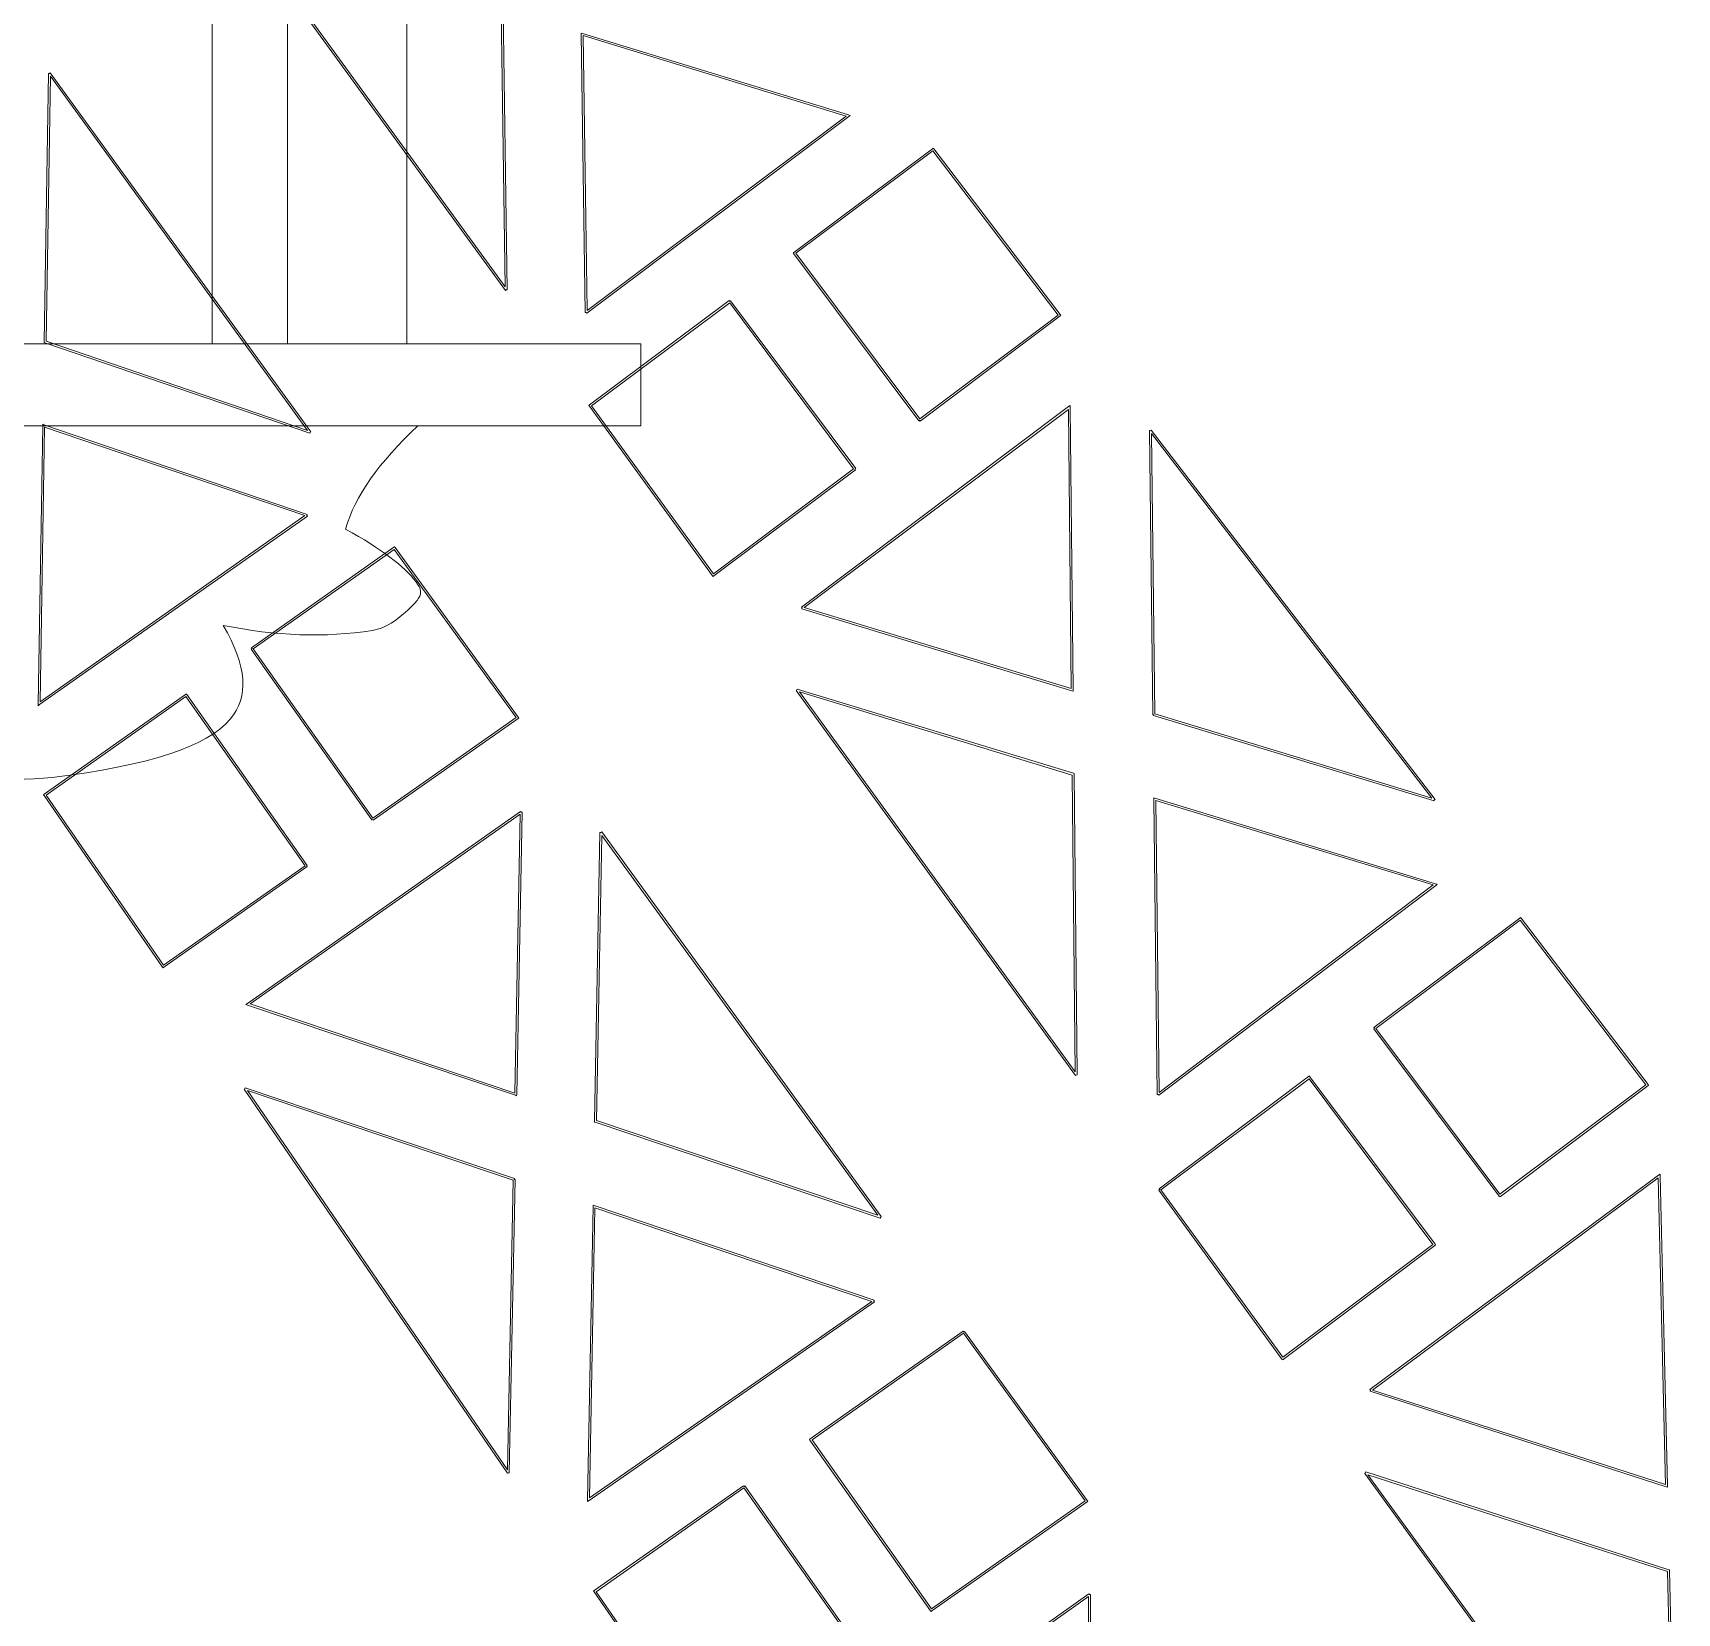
# Model space of a CAD drawing. Header units: inches. Extents: x -28.6 to 20.8, y -14.2 to 28.3.
# Drawn here: x -6.521 to -3.972, y 13.036 to 15.485 of the extents above; entities that cross this region are included whole.
import ezdxf

# ---------------------------------------------------------------- set-up
doc = ezdxf.new("R2010")
doc.units = ezdxf.units.IN
doc.header["$MEASUREMENT"] = 0
doc.layers.add('Layer 1', color=7, linetype='Continuous')

msp = doc.modelspace()

# ---------------------------------------------------------------- linework, layer by layer
at = {"layer": 'Layer 1', "color": 1, "lineweight": 9}
msp.add_lwpolyline([(-12.1404, 14.8758), (-5.5784, 14.8758), (-5.5784, 15.0028), (-12.1404, 15.0028), (-12.1404, 14.8758)], close=True, dxfattribs=at)
for points in [[(-5.9408, 19.8481), (-5.9408, 18.233), (-5.9408, 16.6179), (-5.9408, 15.0028)], [(-6.8042, 15.0028), (-6.6171, 15.0028), (-6.4284, 15.0028), (-6.2412, 15.0028)], [(-6.1272, 15.0028), (-6.0656, 15.0028), (-6.0024, 15.0028), (-5.9408, 15.0028)], [(-5.9239, 14.8758), (-7.3555, 14.8758), (-6.4714, 14.8758), (-7.903, 14.8758)], [(-6.7427, 14.6989), (-8.1743, 14.6989), (-6.0041, 14.6989), (-7.4357, 14.6989)]]:
    msp.add_open_spline(points, degree=3, dxfattribs=at)
for points, knots in [([(-6.2427, 15.0028), (-6.2427, 15.0028), (-6.2427, 17.6708), (-6.2427, 17.6708), (-6.2427, 17.6708), (-6.2427, 17.6708), (-6.1257, 17.6708), (-6.1257, 17.6708), (-6.1257, 17.6708), (-6.1257, 17.6708), (-6.1257, 15.0028), (-6.1257, 15.0028)], [0, 0, 0, 0, 0.333333, 0.333333, 0.333333, 0.333333, 0.666667, 0.666667, 0.666667, 0.666667, 1, 1, 1, 1]), ([(-5.9239, 14.8758), (-5.9842, 14.8192), (-6.0216, 14.7659), (-6.036, 14.7158), (-6.036, 14.7158), (-5.9803, 14.6848), (-5.9441, 14.6576), (-5.9272, 14.6344), (-5.9272, 14.6344), (-5.9181, 14.6239), (-5.9174, 14.6141), (-5.9252, 14.6049), (-5.9252, 14.6049), (-5.9501, 14.5773), (-5.9731, 14.5619), (-5.9942, 14.5586), (-5.9942, 14.5586), (-6.0674, 14.5471), (-6.1445, 14.5498), (-6.2255, 14.5665), (-6.2255, 14.5665), (-6.1889, 14.5038), (-6.1853, 14.4553), (-6.2148, 14.4211), (-6.2148, 14.4211), (-6.2498, 14.3787), (-6.3417, 14.3487), (-6.4907, 14.3309), (-6.4907, 14.3309), (-6.5616, 14.3233), (-6.6597, 14.3291), (-6.7851, 14.3483)], [0, 0, 0, 0, 0.125, 0.125, 0.125, 0.125, 0.25, 0.25, 0.25, 0.25, 0.375, 0.375, 0.375, 0.375, 0.5, 0.5, 0.5, 0.5, 0.625, 0.625, 0.625, 0.625, 0.75, 0.75, 0.75, 0.75, 0.875, 0.875, 0.875, 0.875, 1, 1, 1, 1]), ([(-8.0094, 13.3031), (-8.0094, 13.3031), (-8.0094, 13.1761), (-8.0094, 13.1761), (-8.0094, 13.1761), (-8.0094, 13.1761), (-6.8167, 13.1761), (-6.8167, 13.1761), (-6.8167, 13.1761), (-6.8155, 13.1255), (-6.8143, 13.0741), (-6.8131, 13.0235), (-6.8131, 13.0235), (-6.8594, 13.019), (-6.8805, 12.9961), (-6.8763, 12.955), (-6.8763, 12.955), (-6.862, 12.864), (-6.8309, 12.7697), (-6.7829, 12.6722), (-6.7829, 12.6722), (-6.5274, 12.0845), (-6.2718, 11.4968), (-6.0162, 10.9091), (-6.0162, 10.9091), (-5.9872, 10.8192), (-5.9287, 10.774), (-5.8407, 10.7735), (-5.8407, 10.7735), (-5.8407, 10.7504), (-5.8407, 10.7272), (-5.8407, 10.704), (-5.8407, 10.704), (-5.7351, 10.6691), (-5.6825, 10.5944), (-5.6829, 10.4799)], [0, 0, 0, 0, 0.111111, 0.111111, 0.111111, 0.111111, 0.222222, 0.222222, 0.222222, 0.222222, 0.333333, 0.333333, 0.333333, 0.333333, 0.444444, 0.444444, 0.444444, 0.444444, 0.555556, 0.555556, 0.555556, 0.555556, 0.666667, 0.666667, 0.666667, 0.666667, 0.777778, 0.777778, 0.777778, 0.777778, 0.888889, 0.888889, 0.888889, 0.888889, 1, 1, 1, 1])]:
    msp.add_open_spline(points, degree=3, knots=knots, dxfattribs=at)
at = {"layer": 'Layer 1', "lineweight": 9}
for points, knots in [([(-5.787, 15.0863), (-5.787, 15.0863), (-5.7882, 15.0854), (-5.7882, 15.0854), (-5.7882, 15.0854), (-5.7882, 15.0854), (-6.1923, 15.6416), (-6.1923, 15.6416), (-6.1923, 15.6416), (-6.1923, 15.6416), (-6.1911, 15.6425), (-6.1911, 15.6425), (-6.1911, 15.6425), (-6.1911, 15.6425), (-6.1907, 15.6439), (-6.1907, 15.6439), (-6.1907, 15.6439), (-6.1907, 15.6439), (-5.7927, 15.5219), (-5.7927, 15.5219), (-5.7927, 15.5219), (-5.7927, 15.5219), (-5.7916, 15.5215), (-5.7916, 15.5215), (-5.7916, 15.5215), (-5.7916, 15.5215), (-5.7916, 15.5205), (-5.7916, 15.5205), (-5.7916, 15.5205), (-5.7916, 15.5205), (-5.7855, 15.0863), (-5.7855, 15.0863), (-5.7855, 15.0863), (-5.7855, 15.0863), (-5.787, 15.0863), (-5.787, 15.0863)], [0, 0, 0, 0, 0.111111, 0.111111, 0.111111, 0.111111, 0.222222, 0.222222, 0.222222, 0.222222, 0.333333, 0.333333, 0.333333, 0.333333, 0.444444, 0.444444, 0.444444, 0.444444, 0.555556, 0.555556, 0.555556, 0.555556, 0.666667, 0.666667, 0.666667, 0.666667, 0.777778, 0.777778, 0.777778, 0.777778, 0.888889, 0.888889, 0.888889, 0.888889, 1, 1, 1, 1]), ([(-6.1873, 15.6398), (-6.1873, 15.6398), (-5.7886, 15.091), (-5.7886, 15.091), (-5.7886, 15.091), (-5.7886, 15.091), (-5.7946, 15.5193), (-5.7946, 15.5193), (-5.7946, 15.5193), (-5.7946, 15.5193), (-6.1873, 15.6398), (-6.1873, 15.6398)], [0, 0, 0, 0, 0.333333, 0.333333, 0.333333, 0.333333, 0.666667, 0.666667, 0.666667, 0.666667, 1, 1, 1, 1]), ([(-5.6645, 15.0513), (-5.6645, 15.0513), (-5.6706, 15.4824), (-5.6706, 15.4824), (-5.6706, 15.4824), (-5.6706, 15.4824), (-5.6706, 15.4844), (-5.6706, 15.4844), (-5.6706, 15.4844), (-5.6706, 15.4844), (-5.6686, 15.4838), (-5.6686, 15.4838), (-5.6686, 15.4838), (-5.6686, 15.4838), (-5.2565, 15.3574), (-5.2565, 15.3574), (-5.2565, 15.3574), (-5.2565, 15.3574), (-5.2537, 15.3566), (-5.2537, 15.3566), (-5.2537, 15.3566), (-5.2537, 15.3566), (-5.2561, 15.3548), (-5.2561, 15.3548), (-5.2561, 15.3548), (-5.2561, 15.3548), (-5.6621, 15.0501), (-5.6621, 15.0501), (-5.6621, 15.0501), (-5.6621, 15.0501), (-5.663, 15.0513), (-5.663, 15.0513), (-5.663, 15.0513), (-5.663, 15.0513), (-5.6645, 15.0513), (-5.6645, 15.0513)], [0, 0, 0, 0, 0.111111, 0.111111, 0.111111, 0.111111, 0.222222, 0.222222, 0.222222, 0.222222, 0.333333, 0.333333, 0.333333, 0.333333, 0.444444, 0.444444, 0.444444, 0.444444, 0.555556, 0.555556, 0.555556, 0.555556, 0.666667, 0.666667, 0.666667, 0.666667, 0.777778, 0.777778, 0.777778, 0.777778, 0.888889, 0.888889, 0.888889, 0.888889, 1, 1, 1, 1]), ([(-5.6676, 15.4804), (-5.6676, 15.4804), (-5.6616, 15.0543), (-5.6616, 15.0543), (-5.6616, 15.0543), (-5.6616, 15.0543), (-5.2602, 15.3554), (-5.2602, 15.3554), (-5.2602, 15.3554), (-5.2602, 15.3554), (-5.6676, 15.4804), (-5.6676, 15.4804)], [0, 0, 0, 0, 0.333333, 0.333333, 0.333333, 0.333333, 0.666667, 0.666667, 0.666667, 0.666667, 1, 1, 1, 1]), ([(-6.4936, 15.4227), (-6.4936, 15.4227), (-6.0895, 14.8665), (-6.0895, 14.8665), (-6.0895, 14.8665), (-6.0895, 14.8665), (-6.0907, 14.8657), (-6.0907, 14.8657), (-6.0907, 14.8657), (-6.0907, 14.8657), (-6.0912, 14.8642), (-6.0912, 14.8642), (-6.0912, 14.8642), (-6.0912, 14.8642), (-6.5022, 15.0042), (-6.5022, 15.0042), (-6.5022, 15.0042), (-6.5022, 15.0042), (-6.5032, 15.0046), (-6.5032, 15.0046), (-6.5032, 15.0046), (-6.5032, 15.0046), (-6.5032, 15.0057), (-6.5032, 15.0057), (-6.5032, 15.0057), (-6.5032, 15.0057), (-6.4963, 15.4219), (-6.4963, 15.4219), (-6.4963, 15.4219), (-6.4963, 15.4219), (-6.4948, 15.4219), (-6.4948, 15.4219), (-6.4948, 15.4219), (-6.4948, 15.4219), (-6.4936, 15.4227), (-6.4936, 15.4227)], [0, 0, 0, 0, 0.111111, 0.111111, 0.111111, 0.111111, 0.222222, 0.222222, 0.222222, 0.222222, 0.333333, 0.333333, 0.333333, 0.333333, 0.444444, 0.444444, 0.444444, 0.444444, 0.555556, 0.555556, 0.555556, 0.555556, 0.666667, 0.666667, 0.666667, 0.666667, 0.777778, 0.777778, 0.777778, 0.777778, 0.888889, 0.888889, 0.888889, 0.888889, 1, 1, 1, 1]), ([(-6.0947, 14.8686), (-6.0947, 14.8686), (-6.4934, 15.4174), (-6.4934, 15.4174), (-6.4934, 15.4174), (-6.4934, 15.4174), (-6.5002, 15.0067), (-6.5002, 15.0067), (-6.5002, 15.0067), (-6.5002, 15.0067), (-6.0947, 14.8686), (-6.0947, 14.8686)], [0, 0, 0, 0, 0.333333, 0.333333, 0.333333, 0.333333, 0.666667, 0.666667, 0.666667, 0.666667, 1, 1, 1, 1]), ([(-4.9284, 15.0459), (-4.9284, 15.0459), (-5.1453, 14.883), (-5.1453, 14.883), (-5.1453, 14.883), (-5.1453, 14.883), (-5.1462, 14.8842), (-5.1462, 14.8842), (-5.1462, 14.8842), (-5.1462, 14.8842), (-5.1474, 14.8833), (-5.1474, 14.8833), (-5.1474, 14.8833), (-5.1474, 14.8833), (-5.3414, 15.1424), (-5.3414, 15.1424), (-5.3414, 15.1424), (-5.3414, 15.1424), (-5.3423, 15.1436), (-5.3423, 15.1436), (-5.3423, 15.1436), (-5.3423, 15.1436), (-5.3411, 15.1445), (-5.3411, 15.1445), (-5.3411, 15.1445), (-5.3411, 15.1445), (-5.1263, 15.305), (-5.1263, 15.305), (-5.1263, 15.305), (-5.1263, 15.305), (-5.1251, 15.3059), (-5.1251, 15.3059), (-5.1251, 15.3059), (-5.1251, 15.3059), (-5.1242, 15.3047), (-5.1242, 15.3047), (-5.1242, 15.3047), (-5.1242, 15.3047), (-4.9282, 15.048), (-4.9282, 15.048), (-4.9282, 15.048), (-4.9282, 15.048), (-4.9272, 15.0468), (-4.9272, 15.0468), (-4.9272, 15.0468), (-4.9272, 15.0468), (-4.9284, 15.0459), (-4.9284, 15.0459)], [0, 0, 0, 0, 0.083333, 0.083333, 0.083333, 0.083333, 0.166667, 0.166667, 0.166667, 0.166667, 0.25, 0.25, 0.25, 0.25, 0.333333, 0.333333, 0.333333, 0.333333, 0.416667, 0.416667, 0.416667, 0.416667, 0.5, 0.5, 0.5, 0.5, 0.583333, 0.583333, 0.583333, 0.583333, 0.666667, 0.666667, 0.666667, 0.666667, 0.75, 0.75, 0.75, 0.75, 0.833333, 0.833333, 0.833333, 0.833333, 0.916667, 0.916667, 0.916667, 0.916667, 1, 1, 1, 1]), ([(-5.1459, 14.8863), (-5.1459, 14.8863), (-4.9314, 15.0474), (-4.9314, 15.0474), (-4.9314, 15.0474), (-4.9314, 15.0474), (-5.1257, 15.3017), (-5.1257, 15.3017), (-5.1257, 15.3017), (-5.1257, 15.3017), (-5.3381, 15.143), (-5.3381, 15.143), (-5.3381, 15.143), (-5.3381, 15.143), (-5.1459, 14.8863), (-5.1459, 14.8863)], [0, 0, 0, 0, 0.25, 0.25, 0.25, 0.25, 0.5, 0.5, 0.5, 0.5, 0.75, 0.75, 0.75, 0.75, 1, 1, 1, 1]), ([(-5.4391, 15.0695), (-5.4391, 15.0695), (-5.2452, 14.8098), (-5.2452, 14.8098), (-5.2452, 14.8098), (-5.2452, 14.8098), (-5.2464, 14.8089), (-5.2464, 14.8089), (-5.2464, 14.8089), (-5.2464, 14.8089), (-5.2455, 14.8077), (-5.2455, 14.8077), (-5.2455, 14.8077), (-5.2455, 14.8077), (-5.4649, 14.643), (-5.4649, 14.643), (-5.4649, 14.643), (-5.4649, 14.643), (-5.4661, 14.642), (-5.4661, 14.642), (-5.4661, 14.642), (-5.4661, 14.642), (-5.467, 14.6433), (-5.467, 14.6433), (-5.467, 14.6433), (-5.467, 14.6433), (-5.6579, 14.906), (-5.6579, 14.906), (-5.6579, 14.906), (-5.6579, 14.906), (-5.6588, 14.9072), (-5.6588, 14.9072), (-5.6588, 14.9072), (-5.6588, 14.9072), (-5.6576, 14.9081), (-5.6576, 14.9081), (-5.6576, 14.9081), (-5.6576, 14.9081), (-5.4412, 15.0698), (-5.4412, 15.0698), (-5.4412, 15.0698), (-5.4412, 15.0698), (-5.4403, 15.0686), (-5.4403, 15.0686), (-5.4403, 15.0686), (-5.4403, 15.0686), (-5.4391, 15.0695), (-5.4391, 15.0695)], [0, 0, 0, 0, 0.083333, 0.083333, 0.083333, 0.083333, 0.166667, 0.166667, 0.166667, 0.166667, 0.25, 0.25, 0.25, 0.25, 0.333333, 0.333333, 0.333333, 0.333333, 0.416667, 0.416667, 0.416667, 0.416667, 0.5, 0.5, 0.5, 0.5, 0.583333, 0.583333, 0.583333, 0.583333, 0.666667, 0.666667, 0.666667, 0.666667, 0.75, 0.75, 0.75, 0.75, 0.833333, 0.833333, 0.833333, 0.833333, 0.916667, 0.916667, 0.916667, 0.916667, 1, 1, 1, 1]), ([(-5.2485, 14.8092), (-5.2485, 14.8092), (-5.4406, 15.0665), (-5.4406, 15.0665), (-5.4406, 15.0665), (-5.4406, 15.0665), (-5.6546, 14.9066), (-5.6546, 14.9066), (-5.6546, 14.9066), (-5.6546, 14.9066), (-5.4655, 14.6463), (-5.4655, 14.6463), (-5.4655, 14.6463), (-5.4655, 14.6463), (-5.2485, 14.8092), (-5.2485, 14.8092)], [0, 0, 0, 0, 0.25, 0.25, 0.25, 0.25, 0.5, 0.5, 0.5, 0.5, 0.75, 0.75, 0.75, 0.75, 1, 1, 1, 1]), ([(-5.3291, 14.5947), (-5.3291, 14.5947), (-4.9152, 14.9054), (-4.9152, 14.9054), (-4.9152, 14.9054), (-4.9152, 14.9054), (-4.9128, 14.9072), (-4.9128, 14.9072), (-4.9128, 14.9072), (-4.9128, 14.9072), (-4.9128, 14.9042), (-4.9128, 14.9042), (-4.9128, 14.9042), (-4.9128, 14.9042), (-4.9081, 14.4664), (-4.9081, 14.4664), (-4.9081, 14.4664), (-4.9081, 14.4664), (-4.9081, 14.4644), (-4.9081, 14.4644), (-4.9081, 14.4644), (-4.9081, 14.4644), (-4.9101, 14.465), (-4.9101, 14.465), (-4.9101, 14.465), (-4.9101, 14.465), (-5.3287, 14.5921), (-5.3287, 14.5921), (-5.3287, 14.5921), (-5.3287, 14.5921), (-5.3282, 14.5935), (-5.3282, 14.5935), (-5.3282, 14.5935), (-5.3282, 14.5935), (-5.3291, 14.5947), (-5.3291, 14.5947)], [0, 0, 0, 0, 0.111111, 0.111111, 0.111111, 0.111111, 0.222222, 0.222222, 0.222222, 0.222222, 0.333333, 0.333333, 0.333333, 0.333333, 0.444444, 0.444444, 0.444444, 0.444444, 0.555556, 0.555556, 0.555556, 0.555556, 0.666667, 0.666667, 0.666667, 0.666667, 0.777778, 0.777778, 0.777778, 0.777778, 0.888889, 0.888889, 0.888889, 0.888889, 1, 1, 1, 1]), ([(-4.9157, 14.9012), (-4.9157, 14.9012), (-5.325, 14.5941), (-5.325, 14.5941), (-5.325, 14.5941), (-5.325, 14.5941), (-4.9112, 14.4684), (-4.9112, 14.4684), (-4.9112, 14.4684), (-4.9112, 14.4684), (-4.9157, 14.9012), (-4.9157, 14.9012)], [0, 0, 0, 0, 0.333333, 0.333333, 0.333333, 0.333333, 0.666667, 0.666667, 0.666667, 0.666667, 1, 1, 1, 1]), ([(-6.5034, 14.8773), (-6.5034, 14.8773), (-6.0953, 14.7384), (-6.0953, 14.7384), (-6.0953, 14.7384), (-6.0953, 14.7384), (-6.0957, 14.737), (-6.0957, 14.737), (-6.0957, 14.737), (-6.0957, 14.737), (-6.0949, 14.7357), (-6.0949, 14.7357), (-6.0949, 14.7357), (-6.0949, 14.7357), (-6.5101, 14.4437), (-6.5101, 14.4437), (-6.5101, 14.4437), (-6.5101, 14.4437), (-6.5125, 14.442), (-6.5125, 14.442), (-6.5125, 14.442), (-6.5125, 14.442), (-6.5125, 14.4449), (-6.5125, 14.4449), (-6.5125, 14.4449), (-6.5125, 14.4449), (-6.5053, 14.8759), (-6.5053, 14.8759), (-6.5053, 14.8759), (-6.5053, 14.8759), (-6.5053, 14.878), (-6.5053, 14.878), (-6.5053, 14.878), (-6.5053, 14.878), (-6.5034, 14.8773), (-6.5034, 14.8773)], [0, 0, 0, 0, 0.111111, 0.111111, 0.111111, 0.111111, 0.222222, 0.222222, 0.222222, 0.222222, 0.333333, 0.333333, 0.333333, 0.333333, 0.444444, 0.444444, 0.444444, 0.444444, 0.555556, 0.555556, 0.555556, 0.555556, 0.666667, 0.666667, 0.666667, 0.666667, 0.777778, 0.777778, 0.777778, 0.777778, 0.888889, 0.888889, 0.888889, 0.888889, 1, 1, 1, 1]), ([(-6.099, 14.7365), (-6.099, 14.7365), (-6.5024, 14.8738), (-6.5024, 14.8738), (-6.5024, 14.8738), (-6.5024, 14.8738), (-6.5094, 14.4478), (-6.5094, 14.4478), (-6.5094, 14.4478), (-6.5094, 14.4478), (-6.099, 14.7365), (-6.099, 14.7365)], [0, 0, 0, 0, 0.333333, 0.333333, 0.333333, 0.333333, 0.666667, 0.666667, 0.666667, 0.666667, 1, 1, 1, 1]), ([(-4.7872, 14.8692), (-4.7872, 14.8692), (-4.3473, 14.2969), (-4.3473, 14.2969), (-4.3473, 14.2969), (-4.3473, 14.2969), (-4.3485, 14.296), (-4.3485, 14.296), (-4.3485, 14.296), (-4.3485, 14.296), (-4.3489, 14.2946), (-4.3489, 14.2946), (-4.3489, 14.2946), (-4.3489, 14.2946), (-4.7838, 14.4266), (-4.7838, 14.4266), (-4.7838, 14.4266), (-4.7838, 14.4266), (-4.7833, 14.428), (-4.7833, 14.428), (-4.7833, 14.428), (-4.7833, 14.428), (-4.7848, 14.428), (-4.7848, 14.428), (-4.7848, 14.428), (-4.7848, 14.428), (-4.7899, 14.8682), (-4.7899, 14.8682), (-4.7899, 14.8682), (-4.7899, 14.8682), (-4.7884, 14.8683), (-4.7884, 14.8683), (-4.7884, 14.8683), (-4.7884, 14.8683), (-4.7872, 14.8692), (-4.7872, 14.8692)], [0, 0, 0, 0, 0.111111, 0.111111, 0.111111, 0.111111, 0.222222, 0.222222, 0.222222, 0.222222, 0.333333, 0.333333, 0.333333, 0.333333, 0.444444, 0.444444, 0.444444, 0.444444, 0.555556, 0.555556, 0.555556, 0.555556, 0.666667, 0.666667, 0.666667, 0.666667, 0.777778, 0.777778, 0.777778, 0.777778, 0.888889, 0.888889, 0.888889, 0.888889, 1, 1, 1, 1]), ([(-4.3525, 14.2988), (-4.3525, 14.2988), (-4.7868, 14.8638), (-4.7868, 14.8638), (-4.7868, 14.8638), (-4.7868, 14.8638), (-4.7819, 14.4292), (-4.7819, 14.4292), (-4.7819, 14.4292), (-4.7819, 14.4292), (-4.3525, 14.2988), (-4.3525, 14.2988)], [0, 0, 0, 0, 0.333333, 0.333333, 0.333333, 0.333333, 0.666667, 0.666667, 0.666667, 0.666667, 1, 1, 1, 1]), ([(-5.9939, 14.2658), (-5.9939, 14.2658), (-5.9952, 14.2649), (-5.9952, 14.2649), (-5.9952, 14.2649), (-5.9952, 14.2649), (-6.1822, 14.5296), (-6.1822, 14.5296), (-6.1822, 14.5296), (-6.1822, 14.5296), (-6.1809, 14.5304), (-6.1809, 14.5304), (-6.1809, 14.5304), (-6.1809, 14.5304), (-6.1818, 14.5317), (-6.1818, 14.5317), (-6.1818, 14.5317), (-6.1818, 14.5317), (-5.9612, 14.6875), (-5.9612, 14.6875), (-5.9612, 14.6875), (-5.9612, 14.6875), (-5.96, 14.6884), (-5.96, 14.6884), (-5.96, 14.6884), (-5.96, 14.6884), (-5.9591, 14.6872), (-5.9591, 14.6872), (-5.9591, 14.6872), (-5.9591, 14.6872), (-5.7682, 14.4244), (-5.7682, 14.4244), (-5.7682, 14.4244), (-5.7682, 14.4244), (-5.7673, 14.4232), (-5.7673, 14.4232), (-5.7673, 14.4232), (-5.7673, 14.4232), (-5.7686, 14.4223), (-5.7686, 14.4223), (-5.7686, 14.4223), (-5.7686, 14.4223), (-5.9931, 14.2646), (-5.9931, 14.2646), (-5.9931, 14.2646), (-5.9931, 14.2646), (-5.9939, 14.2658), (-5.9939, 14.2658)], [0, 0, 0, 0, 0.083333, 0.083333, 0.083333, 0.083333, 0.166667, 0.166667, 0.166667, 0.166667, 0.25, 0.25, 0.25, 0.25, 0.333333, 0.333333, 0.333333, 0.333333, 0.416667, 0.416667, 0.416667, 0.416667, 0.5, 0.5, 0.5, 0.5, 0.583333, 0.583333, 0.583333, 0.583333, 0.666667, 0.666667, 0.666667, 0.666667, 0.75, 0.75, 0.75, 0.75, 0.833333, 0.833333, 0.833333, 0.833333, 0.916667, 0.916667, 0.916667, 0.916667, 1, 1, 1, 1]), ([(-6.1789, 14.5301), (-6.1789, 14.5301), (-5.9936, 14.2679), (-5.9936, 14.2679), (-5.9936, 14.2679), (-5.9936, 14.2679), (-5.7716, 14.4239), (-5.7716, 14.4239), (-5.7716, 14.4239), (-5.7716, 14.4239), (-5.9607, 14.6842), (-5.9607, 14.6842), (-5.9607, 14.6842), (-5.9607, 14.6842), (-6.1789, 14.5301), (-6.1789, 14.5301)], [0, 0, 0, 0, 0.25, 0.25, 0.25, 0.25, 0.5, 0.5, 0.5, 0.5, 0.75, 0.75, 0.75, 0.75, 1, 1, 1, 1]), ([(-6.0956, 14.1926), (-6.0956, 14.1926), (-6.3176, 14.0366), (-6.3176, 14.0366), (-6.3176, 14.0366), (-6.3176, 14.0366), (-6.3188, 14.0358), (-6.3188, 14.0358), (-6.3188, 14.0358), (-6.3188, 14.0358), (-6.3196, 14.037), (-6.3196, 14.037), (-6.3196, 14.037), (-6.3196, 14.037), (-6.5032, 14.3028), (-6.5032, 14.3028), (-6.5032, 14.3028), (-6.5032, 14.3028), (-6.5041, 14.304), (-6.5041, 14.304), (-6.5041, 14.304), (-6.5041, 14.304), (-6.5029, 14.3048), (-6.5029, 14.3048), (-6.5029, 14.3048), (-6.5029, 14.3048), (-6.2839, 14.4596), (-6.2839, 14.4596), (-6.2839, 14.4596), (-6.2839, 14.4596), (-6.2826, 14.4604), (-6.2826, 14.4604), (-6.2826, 14.4604), (-6.2826, 14.4604), (-6.2818, 14.4592), (-6.2818, 14.4592), (-6.2818, 14.4592), (-6.2818, 14.4592), (-6.0952, 14.1946), (-6.0952, 14.1946), (-6.0952, 14.1946), (-6.0952, 14.1946), (-6.0965, 14.1938), (-6.0965, 14.1938), (-6.0965, 14.1938), (-6.0965, 14.1938), (-6.0956, 14.1926), (-6.0956, 14.1926)], [0, 0, 0, 0, 0.083333, 0.083333, 0.083333, 0.083333, 0.166667, 0.166667, 0.166667, 0.166667, 0.25, 0.25, 0.25, 0.25, 0.333333, 0.333333, 0.333333, 0.333333, 0.416667, 0.416667, 0.416667, 0.416667, 0.5, 0.5, 0.5, 0.5, 0.583333, 0.583333, 0.583333, 0.583333, 0.666667, 0.666667, 0.666667, 0.666667, 0.75, 0.75, 0.75, 0.75, 0.833333, 0.833333, 0.833333, 0.833333, 0.916667, 0.916667, 0.916667, 0.916667, 1, 1, 1, 1]), ([(-6.318, 14.0399), (-6.318, 14.0399), (-6.0985, 14.1941), (-6.0985, 14.1941), (-6.0985, 14.1941), (-6.0985, 14.1941), (-6.2833, 14.4563), (-6.2833, 14.4563), (-6.2833, 14.4563), (-6.2833, 14.4563), (-6.4999, 14.3033), (-6.4999, 14.3033), (-6.4999, 14.3033), (-6.4999, 14.3033), (-6.318, 14.0399), (-6.318, 14.0399)], [0, 0, 0, 0, 0.25, 0.25, 0.25, 0.25, 0.5, 0.5, 0.5, 0.5, 0.75, 0.75, 0.75, 0.75, 1, 1, 1, 1]), ([(-4.9045, 13.8691), (-4.9045, 13.8691), (-5.3377, 14.4653), (-5.3377, 14.4653), (-5.3377, 14.4653), (-5.3377, 14.4653), (-5.3365, 14.4662), (-5.3365, 14.4662), (-5.3365, 14.4662), (-5.3365, 14.4662), (-5.3361, 14.4676), (-5.3361, 14.4676), (-5.3361, 14.4676), (-5.3361, 14.4676), (-4.9078, 14.3372), (-4.9078, 14.3372), (-4.9078, 14.3372), (-4.9078, 14.3372), (-4.9068, 14.3368), (-4.9068, 14.3368), (-4.9068, 14.3368), (-4.9068, 14.3368), (-4.9068, 14.3357), (-4.9068, 14.3357), (-4.9068, 14.3357), (-4.9068, 14.3357), (-4.9018, 13.87), (-4.9018, 13.87), (-4.9018, 13.87), (-4.9018, 13.87), (-4.9045, 13.8691), (-4.9045, 13.8691)], [0, 0, 0, 0, 0.125, 0.125, 0.125, 0.125, 0.25, 0.25, 0.25, 0.25, 0.375, 0.375, 0.375, 0.375, 0.5, 0.5, 0.5, 0.5, 0.625, 0.625, 0.625, 0.625, 0.75, 0.75, 0.75, 0.75, 0.875, 0.875, 0.875, 0.875, 1, 1, 1, 1]), ([(-5.3326, 14.4635), (-5.3326, 14.4635), (-4.9049, 13.8747), (-4.9049, 13.8747), (-4.9049, 13.8747), (-4.9049, 13.8747), (-4.9097, 14.3346), (-4.9097, 14.3346), (-4.9097, 14.3346), (-4.9097, 14.3346), (-5.3326, 14.4635), (-5.3326, 14.4635)], [0, 0, 0, 0, 0.333333, 0.333333, 0.333333, 0.333333, 0.666667, 0.666667, 0.666667, 0.666667, 1, 1, 1, 1]), ([(-4.3462, 14.1636), (-4.3462, 14.1636), (-4.7757, 13.8383), (-4.7757, 13.8383), (-4.7757, 13.8383), (-4.7757, 13.8383), (-4.7766, 13.8395), (-4.7766, 13.8395), (-4.7766, 13.8395), (-4.7766, 13.8395), (-4.7781, 13.8395), (-4.7781, 13.8395), (-4.7781, 13.8395), (-4.7781, 13.8395), (-4.7833, 14.2972), (-4.7833, 14.2972), (-4.7833, 14.2972), (-4.7833, 14.2972), (-4.7834, 14.2992), (-4.7834, 14.2992), (-4.7834, 14.2992), (-4.7834, 14.2992), (-4.7814, 14.2986), (-4.7814, 14.2986), (-4.7814, 14.2986), (-4.7814, 14.2986), (-4.3467, 14.1662), (-4.3467, 14.1662), (-4.3467, 14.1662), (-4.3467, 14.1662), (-4.3439, 14.1654), (-4.3439, 14.1654), (-4.3439, 14.1654), (-4.3439, 14.1654), (-4.3462, 14.1636), (-4.3462, 14.1636)], [0, 0, 0, 0, 0.111111, 0.111111, 0.111111, 0.111111, 0.222222, 0.222222, 0.222222, 0.222222, 0.333333, 0.333333, 0.333333, 0.333333, 0.444444, 0.444444, 0.444444, 0.444444, 0.555556, 0.555556, 0.555556, 0.555556, 0.666667, 0.666667, 0.666667, 0.666667, 0.777778, 0.777778, 0.777778, 0.777778, 0.888889, 0.888889, 0.888889, 0.888889, 1, 1, 1, 1]), ([(-6.1881, 13.9806), (-6.1881, 13.9806), (-5.7646, 14.2783), (-5.7646, 14.2783), (-5.7646, 14.2783), (-5.7646, 14.2783), (-5.7638, 14.2771), (-5.7638, 14.2771), (-5.7638, 14.2771), (-5.7638, 14.2771), (-5.7623, 14.277), (-5.7623, 14.277), (-5.7623, 14.277), (-5.7623, 14.277), (-5.7707, 13.8397), (-5.7707, 13.8397), (-5.7707, 13.8397), (-5.7707, 13.8397), (-5.7708, 13.8376), (-5.7708, 13.8376), (-5.7708, 13.8376), (-5.7708, 13.8376), (-5.7727, 13.8383), (-5.7727, 13.8383), (-5.7727, 13.8383), (-5.7727, 13.8383), (-6.1877, 13.978), (-6.1877, 13.978), (-6.1877, 13.978), (-6.1877, 13.978), (-6.1905, 13.9789), (-6.1905, 13.9789), (-6.1905, 13.9789), (-6.1905, 13.9789), (-6.1881, 13.9806), (-6.1881, 13.9806)], [0, 0, 0, 0, 0.111111, 0.111111, 0.111111, 0.111111, 0.222222, 0.222222, 0.222222, 0.222222, 0.333333, 0.333333, 0.333333, 0.333333, 0.444444, 0.444444, 0.444444, 0.444444, 0.555556, 0.555556, 0.555556, 0.555556, 0.666667, 0.666667, 0.666667, 0.666667, 0.777778, 0.777778, 0.777778, 0.777778, 0.888889, 0.888889, 0.888889, 0.888889, 1, 1, 1, 1]), ([(-5.7653, 14.2741), (-5.7653, 14.2741), (-6.1839, 13.9798), (-6.1839, 13.9798), (-6.1839, 13.9798), (-6.1839, 13.9798), (-5.7737, 13.8418), (-5.7737, 13.8418), (-5.7737, 13.8418), (-5.7737, 13.8418), (-5.7653, 14.2741), (-5.7653, 14.2741)], [0, 0, 0, 0, 0.333333, 0.333333, 0.333333, 0.333333, 0.666667, 0.666667, 0.666667, 0.666667, 1, 1, 1, 1]), ([(-4.7751, 13.8425), (-4.7751, 13.8425), (-4.3504, 14.1642), (-4.3504, 14.1642), (-4.3504, 14.1642), (-4.3504, 14.1642), (-4.7803, 14.2952), (-4.7803, 14.2952), (-4.7803, 14.2952), (-4.7803, 14.2952), (-4.7751, 13.8425), (-4.7751, 13.8425)], [0, 0, 0, 0, 0.333333, 0.333333, 0.333333, 0.333333, 0.666667, 0.666667, 0.666667, 0.666667, 1, 1, 1, 1]), ([(-5.6389, 14.2464), (-5.6389, 14.2464), (-5.2058, 13.6503), (-5.2058, 13.6503), (-5.2058, 13.6503), (-5.2058, 13.6503), (-5.2075, 13.648), (-5.2075, 13.648), (-5.2075, 13.648), (-5.2075, 13.648), (-5.6489, 13.7966), (-5.6489, 13.7966), (-5.6489, 13.7966), (-5.6489, 13.7966), (-5.6499, 13.7969), (-5.6499, 13.7969), (-5.6499, 13.7969), (-5.6499, 13.7969), (-5.6499, 13.798), (-5.6499, 13.798), (-5.6499, 13.798), (-5.6499, 13.798), (-5.6417, 14.2456), (-5.6417, 14.2456), (-5.6417, 14.2456), (-5.6417, 14.2456), (-5.6402, 14.2456), (-5.6402, 14.2456), (-5.6402, 14.2456), (-5.6402, 14.2456), (-5.6389, 14.2464), (-5.6389, 14.2464)], [0, 0, 0, 0, 0.125, 0.125, 0.125, 0.125, 0.25, 0.25, 0.25, 0.25, 0.375, 0.375, 0.375, 0.375, 0.5, 0.5, 0.5, 0.5, 0.625, 0.625, 0.625, 0.625, 0.75, 0.75, 0.75, 0.75, 0.875, 0.875, 0.875, 0.875, 1, 1, 1, 1]), ([(-5.211, 13.6523), (-5.211, 13.6523), (-5.6387, 14.2411), (-5.6387, 14.2411), (-5.6387, 14.2411), (-5.6387, 14.2411), (-5.6469, 13.7991), (-5.6469, 13.7991), (-5.6469, 13.7991), (-5.6469, 13.7991), (-5.211, 13.6523), (-5.211, 13.6523)], [0, 0, 0, 0, 0.333333, 0.333333, 0.333333, 0.333333, 0.666667, 0.666667, 0.666667, 0.666667, 1, 1, 1, 1]), ([(-4.442, 13.9433), (-4.442, 13.9433), (-4.216, 14.1128), (-4.216, 14.1128), (-4.216, 14.1128), (-4.216, 14.1128), (-4.2148, 14.1137), (-4.2148, 14.1137), (-4.2148, 14.1137), (-4.2148, 14.1137), (-4.2139, 14.1126), (-4.2139, 14.1126), (-4.2139, 14.1126), (-4.2139, 14.1126), (-4.0172, 13.855), (-4.0172, 13.855), (-4.0172, 13.855), (-4.0172, 13.855), (-4.0163, 13.8538), (-4.0163, 13.8538), (-4.0163, 13.8538), (-4.0163, 13.8538), (-4.0175, 13.8529), (-4.0175, 13.8529), (-4.0175, 13.8529), (-4.0175, 13.8529), (-4.2461, 13.6816), (-4.2461, 13.6816), (-4.2461, 13.6816), (-4.2461, 13.6816), (-4.2473, 13.6807), (-4.2473, 13.6807), (-4.2473, 13.6807), (-4.2473, 13.6807), (-4.2482, 13.6819), (-4.2482, 13.6819), (-4.2482, 13.6819), (-4.2482, 13.6819), (-4.4423, 13.9412), (-4.4423, 13.9412), (-4.4423, 13.9412), (-4.4423, 13.9412), (-4.4411, 13.9421), (-4.4411, 13.9421), (-4.4411, 13.9421), (-4.4411, 13.9421), (-4.442, 13.9433), (-4.442, 13.9433)], [0, 0, 0, 0, 0.083333, 0.083333, 0.083333, 0.083333, 0.166667, 0.166667, 0.166667, 0.166667, 0.25, 0.25, 0.25, 0.25, 0.333333, 0.333333, 0.333333, 0.333333, 0.416667, 0.416667, 0.416667, 0.416667, 0.5, 0.5, 0.5, 0.5, 0.583333, 0.583333, 0.583333, 0.583333, 0.666667, 0.666667, 0.666667, 0.666667, 0.75, 0.75, 0.75, 0.75, 0.833333, 0.833333, 0.833333, 0.833333, 0.916667, 0.916667, 0.916667, 0.916667, 1, 1, 1, 1]), ([(-4.2154, 14.1096), (-4.2154, 14.1096), (-4.439, 13.9418), (-4.439, 13.9418), (-4.439, 13.9418), (-4.439, 13.9418), (-4.2467, 13.6849), (-4.2467, 13.6849), (-4.2467, 13.6849), (-4.2467, 13.6849), (-4.0205, 13.8544), (-4.0205, 13.8544), (-4.0205, 13.8544), (-4.0205, 13.8544), (-4.2154, 14.1096), (-4.2154, 14.1096)], [0, 0, 0, 0, 0.25, 0.25, 0.25, 0.25, 0.5, 0.5, 0.5, 0.5, 0.75, 0.75, 0.75, 0.75, 1, 1, 1, 1]), ([(-4.775, 13.6934), (-4.775, 13.6934), (-4.5433, 13.8673), (-4.5433, 13.8673), (-4.5433, 13.8673), (-4.5433, 13.8673), (-4.5421, 13.8682), (-4.5421, 13.8682), (-4.5421, 13.8682), (-4.5421, 13.8682), (-4.5412, 13.867), (-4.5412, 13.867), (-4.5412, 13.867), (-4.5412, 13.867), (-4.3474, 13.6075), (-4.3474, 13.6075), (-4.3474, 13.6075), (-4.3474, 13.6075), (-4.3465, 13.6063), (-4.3465, 13.6063), (-4.3465, 13.6063), (-4.3465, 13.6063), (-4.3477, 13.6054), (-4.3477, 13.6054), (-4.3477, 13.6054), (-4.3477, 13.6054), (-4.5829, 13.429), (-4.5829, 13.429), (-4.5829, 13.429), (-4.5829, 13.429), (-4.5841, 13.4281), (-4.5841, 13.4281), (-4.5841, 13.4281), (-4.5841, 13.4281), (-4.585, 13.4294), (-4.585, 13.4294), (-4.585, 13.4294), (-4.585, 13.4294), (-4.7754, 13.6913), (-4.7754, 13.6913), (-4.7754, 13.6913), (-4.7754, 13.6913), (-4.7741, 13.6922), (-4.7741, 13.6922), (-4.7741, 13.6922), (-4.7741, 13.6922), (-4.775, 13.6934), (-4.775, 13.6934)], [0, 0, 0, 0, 0.083333, 0.083333, 0.083333, 0.083333, 0.166667, 0.166667, 0.166667, 0.166667, 0.25, 0.25, 0.25, 0.25, 0.333333, 0.333333, 0.333333, 0.333333, 0.416667, 0.416667, 0.416667, 0.416667, 0.5, 0.5, 0.5, 0.5, 0.583333, 0.583333, 0.583333, 0.583333, 0.666667, 0.666667, 0.666667, 0.666667, 0.75, 0.75, 0.75, 0.75, 0.833333, 0.833333, 0.833333, 0.833333, 0.916667, 0.916667, 0.916667, 0.916667, 1, 1, 1, 1]), ([(-4.5427, 13.864), (-4.5427, 13.864), (-4.7721, 13.6919), (-4.7721, 13.6919), (-4.7721, 13.6919), (-4.7721, 13.6919), (-4.5835, 13.4324), (-4.5835, 13.4324), (-4.5835, 13.4324), (-4.5835, 13.4324), (-4.3507, 13.6069), (-4.3507, 13.6069), (-4.3507, 13.6069), (-4.3507, 13.6069), (-4.5427, 13.864), (-4.5427, 13.864)], [0, 0, 0, 0, 0.25, 0.25, 0.25, 0.25, 0.5, 0.5, 0.5, 0.5, 0.75, 0.75, 0.75, 0.75, 1, 1, 1, 1]), ([(-5.7836, 13.2533), (-5.7836, 13.2533), (-5.7848, 13.2525), (-5.7848, 13.2525), (-5.7848, 13.2525), (-5.7848, 13.2525), (-6.1931, 13.8477), (-6.1931, 13.8477), (-6.1931, 13.8477), (-6.1931, 13.8477), (-6.1919, 13.8485), (-6.1919, 13.8485), (-6.1919, 13.8485), (-6.1919, 13.8485), (-6.1914, 13.85), (-6.1914, 13.85), (-6.1914, 13.85), (-6.1914, 13.85), (-5.7743, 13.7091), (-5.7743, 13.7091), (-5.7743, 13.7091), (-5.7743, 13.7091), (-5.7748, 13.7077), (-5.7748, 13.7077), (-5.7748, 13.7077), (-5.7748, 13.7077), (-5.7733, 13.7077), (-5.7733, 13.7077), (-5.7733, 13.7077), (-5.7733, 13.7077), (-5.7821, 13.2533), (-5.7821, 13.2533), (-5.7821, 13.2533), (-5.7821, 13.2533), (-5.7836, 13.2533), (-5.7836, 13.2533)], [0, 0, 0, 0, 0.111111, 0.111111, 0.111111, 0.111111, 0.222222, 0.222222, 0.222222, 0.222222, 0.333333, 0.333333, 0.333333, 0.333333, 0.444444, 0.444444, 0.444444, 0.444444, 0.555556, 0.555556, 0.555556, 0.555556, 0.666667, 0.666667, 0.666667, 0.666667, 0.777778, 0.777778, 0.777778, 0.777778, 0.888889, 0.888889, 0.888889, 0.888889, 1, 1, 1, 1]), ([(-6.1881, 13.8457), (-6.1881, 13.8457), (-5.785, 13.258), (-5.785, 13.258), (-5.785, 13.258), (-5.785, 13.258), (-5.7763, 13.7066), (-5.7763, 13.7066), (-5.7763, 13.7066), (-5.7763, 13.7066), (-6.1881, 13.8457), (-6.1881, 13.8457)], [0, 0, 0, 0, 0.333333, 0.333333, 0.333333, 0.333333, 0.666667, 0.666667, 0.666667, 0.666667, 1, 1, 1, 1]), ([(-4.4482, 13.3823), (-4.4482, 13.3823), (-4.0008, 13.7146), (-4.0008, 13.7146), (-4.0008, 13.7146), (-4.0008, 13.7146), (-3.9985, 13.7163), (-3.9985, 13.7163), (-3.9985, 13.7163), (-3.9985, 13.7163), (-3.9984, 13.7134), (-3.9984, 13.7134), (-3.9984, 13.7134), (-3.9984, 13.7134), (-3.9872, 13.2332), (-3.9872, 13.2332), (-3.9872, 13.2332), (-3.9872, 13.2332), (-3.9871, 13.2311), (-3.9871, 13.2311), (-3.9871, 13.2311), (-3.9871, 13.2311), (-3.9891, 13.2317), (-3.9891, 13.2317), (-3.9891, 13.2317), (-3.9891, 13.2317), (-4.4478, 13.3796), (-4.4478, 13.3796), (-4.4478, 13.3796), (-4.4478, 13.3796), (-4.4474, 13.3811), (-4.4474, 13.3811), (-4.4474, 13.3811), (-4.4474, 13.3811), (-4.4482, 13.3823), (-4.4482, 13.3823)], [0, 0, 0, 0, 0.111111, 0.111111, 0.111111, 0.111111, 0.222222, 0.222222, 0.222222, 0.222222, 0.333333, 0.333333, 0.333333, 0.333333, 0.444444, 0.444444, 0.444444, 0.444444, 0.555556, 0.555556, 0.555556, 0.555556, 0.666667, 0.666667, 0.666667, 0.666667, 0.777778, 0.777778, 0.777778, 0.777778, 0.888889, 0.888889, 0.888889, 0.888889, 1, 1, 1, 1]), ([(-4.0013, 13.7105), (-4.0013, 13.7105), (-4.4441, 13.3816), (-4.4441, 13.3816), (-4.4441, 13.3816), (-4.4441, 13.3816), (-3.9902, 13.2352), (-3.9902, 13.2352), (-3.9902, 13.2352), (-3.9902, 13.2352), (-4.0013, 13.7105), (-4.0013, 13.7105)], [0, 0, 0, 0, 0.333333, 0.333333, 0.333333, 0.333333, 0.666667, 0.666667, 0.666667, 0.666667, 1, 1, 1, 1]), ([(-5.2163, 13.5182), (-5.2163, 13.5182), (-5.6584, 13.2103), (-5.6584, 13.2103), (-5.6584, 13.2103), (-5.6584, 13.2103), (-5.6608, 13.2086), (-5.6608, 13.2086), (-5.6608, 13.2086), (-5.6608, 13.2086), (-5.6607, 13.2115), (-5.6607, 13.2115), (-5.6607, 13.2115), (-5.6607, 13.2115), (-5.6523, 13.6659), (-5.6523, 13.6659), (-5.6523, 13.6659), (-5.6523, 13.6659), (-5.6523, 13.6679), (-5.6523, 13.6679), (-5.6523, 13.6679), (-5.6523, 13.6679), (-5.6504, 13.6673), (-5.6504, 13.6673), (-5.6504, 13.6673), (-5.6504, 13.6673), (-5.2167, 13.5208), (-5.2167, 13.5208), (-5.2167, 13.5208), (-5.2167, 13.5208), (-5.2171, 13.5194), (-5.2171, 13.5194), (-5.2171, 13.5194), (-5.2171, 13.5194), (-5.2163, 13.5182), (-5.2163, 13.5182)], [0, 0, 0, 0, 0.111111, 0.111111, 0.111111, 0.111111, 0.222222, 0.222222, 0.222222, 0.222222, 0.333333, 0.333333, 0.333333, 0.333333, 0.444444, 0.444444, 0.444444, 0.444444, 0.555556, 0.555556, 0.555556, 0.555556, 0.666667, 0.666667, 0.666667, 0.666667, 0.777778, 0.777778, 0.777778, 0.777778, 0.888889, 0.888889, 0.888889, 0.888889, 1, 1, 1, 1]), ([(-5.6577, 13.2144), (-5.6577, 13.2144), (-5.2204, 13.5189), (-5.2204, 13.5189), (-5.2204, 13.5189), (-5.2204, 13.5189), (-5.6494, 13.6638), (-5.6494, 13.6638), (-5.6494, 13.6638), (-5.6494, 13.6638), (-5.6577, 13.2144), (-5.6577, 13.2144)], [0, 0, 0, 0, 0.333333, 0.333333, 0.333333, 0.333333, 0.666667, 0.666667, 0.666667, 0.666667, 1, 1, 1, 1]), ([(-5.3157, 13.3061), (-5.3157, 13.3061), (-5.0787, 13.4728), (-5.0787, 13.4728), (-5.0787, 13.4728), (-5.0787, 13.4728), (-5.0778, 13.4716), (-5.0778, 13.4716), (-5.0778, 13.4716), (-5.0778, 13.4716), (-5.0766, 13.4725), (-5.0766, 13.4725), (-5.0766, 13.4725), (-5.0766, 13.4725), (-4.8863, 13.2105), (-4.8863, 13.2105), (-4.8863, 13.2105), (-4.8863, 13.2105), (-4.8854, 13.2093), (-4.8854, 13.2093), (-4.8854, 13.2093), (-4.8854, 13.2093), (-4.8866, 13.2084), (-4.8866, 13.2084), (-4.8866, 13.2084), (-4.8866, 13.2084), (-5.1271, 13.0392), (-5.1271, 13.0392), (-5.1271, 13.0392), (-5.1271, 13.0392), (-5.1283, 13.0383), (-5.1283, 13.0383), (-5.1283, 13.0383), (-5.1283, 13.0383), (-5.1291, 13.0395), (-5.1291, 13.0395), (-5.1291, 13.0395), (-5.1291, 13.0395), (-5.3161, 13.304), (-5.3161, 13.304), (-5.3161, 13.304), (-5.3161, 13.304), (-5.3169, 13.3052), (-5.3169, 13.3052), (-5.3169, 13.3052), (-5.3169, 13.3052), (-5.3157, 13.3061), (-5.3157, 13.3061)], [0, 0, 0, 0, 0.083333, 0.083333, 0.083333, 0.083333, 0.166667, 0.166667, 0.166667, 0.166667, 0.25, 0.25, 0.25, 0.25, 0.333333, 0.333333, 0.333333, 0.333333, 0.416667, 0.416667, 0.416667, 0.416667, 0.5, 0.5, 0.5, 0.5, 0.583333, 0.583333, 0.583333, 0.583333, 0.666667, 0.666667, 0.666667, 0.666667, 0.75, 0.75, 0.75, 0.75, 0.833333, 0.833333, 0.833333, 0.833333, 0.916667, 0.916667, 0.916667, 0.916667, 1, 1, 1, 1]), ([(-5.0782, 13.4695), (-5.0782, 13.4695), (-5.3127, 13.3045), (-5.3127, 13.3045), (-5.3127, 13.3045), (-5.3127, 13.3045), (-5.1276, 13.0425), (-5.1276, 13.0425), (-5.1276, 13.0425), (-5.1276, 13.0425), (-4.8896, 13.21), (-4.8896, 13.21), (-4.8896, 13.21), (-4.8896, 13.21), (-5.0782, 13.4695), (-5.0782, 13.4695)], [0, 0, 0, 0, 0.25, 0.25, 0.25, 0.25, 0.5, 0.5, 0.5, 0.5, 0.75, 0.75, 0.75, 0.75, 1, 1, 1, 1]), ([(-3.9749, 12.5896), (-3.9749, 12.5896), (-4.4564, 13.2524), (-4.4564, 13.2524), (-4.4564, 13.2524), (-4.4564, 13.2524), (-4.4552, 13.2532), (-4.4552, 13.2532), (-4.4552, 13.2532), (-4.4552, 13.2532), (-4.4547, 13.2547), (-4.4547, 13.2547), (-4.4547, 13.2547), (-4.4547, 13.2547), (-3.9851, 13.1032), (-3.9851, 13.1032), (-3.9851, 13.1032), (-3.9851, 13.1032), (-3.9841, 13.1028), (-3.9841, 13.1028), (-3.9841, 13.1028), (-3.9841, 13.1028), (-3.9841, 13.1018), (-3.9841, 13.1018), (-3.9841, 13.1018), (-3.9841, 13.1018), (-3.9722, 12.5905), (-3.9722, 12.5905), (-3.9722, 12.5905), (-3.9722, 12.5905), (-3.9749, 12.5896), (-3.9749, 12.5896)], [0, 0, 0, 0, 0.125, 0.125, 0.125, 0.125, 0.25, 0.25, 0.25, 0.25, 0.375, 0.375, 0.375, 0.375, 0.5, 0.5, 0.5, 0.5, 0.625, 0.625, 0.625, 0.625, 0.75, 0.75, 0.75, 0.75, 0.875, 0.875, 0.875, 0.875, 1, 1, 1, 1]), ([(-5.6504, 13.0707), (-5.6504, 13.0707), (-5.4193, 13.2333), (-5.4193, 13.2333), (-5.4193, 13.2333), (-5.4193, 13.2333), (-5.4184, 13.232), (-5.4184, 13.232), (-5.4184, 13.232), (-5.4184, 13.232), (-5.4172, 13.2329), (-5.4172, 13.2329), (-5.4172, 13.2329), (-5.4172, 13.2329), (-5.2305, 12.9682), (-5.2305, 12.9682), (-5.2305, 12.9682), (-5.2305, 12.9682), (-5.2297, 12.9669), (-5.2297, 12.9669), (-5.2297, 12.9669), (-5.2297, 12.9669), (-5.2309, 12.9661), (-5.2309, 12.9661), (-5.2309, 12.9661), (-5.2309, 12.9661), (-5.4645, 12.8017), (-5.4645, 12.8017), (-5.4645, 12.8017), (-5.4645, 12.8017), (-5.4657, 12.8008), (-5.4657, 12.8008), (-5.4657, 12.8008), (-5.4657, 12.8008), (-5.4666, 12.802), (-5.4666, 12.802), (-5.4666, 12.802), (-5.4666, 12.802), (-5.6507, 13.0686), (-5.6507, 13.0686), (-5.6507, 13.0686), (-5.6507, 13.0686), (-5.6516, 13.0699), (-5.6516, 13.0699), (-5.6516, 13.0699), (-5.6516, 13.0699), (-5.6504, 13.0707), (-5.6504, 13.0707)], [0, 0, 0, 0, 0.083333, 0.083333, 0.083333, 0.083333, 0.166667, 0.166667, 0.166667, 0.166667, 0.25, 0.25, 0.25, 0.25, 0.333333, 0.333333, 0.333333, 0.333333, 0.416667, 0.416667, 0.416667, 0.416667, 0.5, 0.5, 0.5, 0.5, 0.583333, 0.583333, 0.583333, 0.583333, 0.666667, 0.666667, 0.666667, 0.666667, 0.75, 0.75, 0.75, 0.75, 0.833333, 0.833333, 0.833333, 0.833333, 0.916667, 0.916667, 0.916667, 0.916667, 1, 1, 1, 1]), ([(-5.4188, 13.23), (-5.4188, 13.23), (-5.6474, 13.0691), (-5.6474, 13.0691), (-5.6474, 13.0691), (-5.6474, 13.0691), (-5.465, 12.805), (-5.465, 12.805), (-5.465, 12.805), (-5.465, 12.805), (-5.2338, 12.9677), (-5.2338, 12.9677), (-5.2338, 12.9677), (-5.2338, 12.9677), (-5.4188, 13.23), (-5.4188, 13.23)], [0, 0, 0, 0, 0.25, 0.25, 0.25, 0.25, 0.5, 0.5, 0.5, 0.5, 0.75, 0.75, 0.75, 0.75, 1, 1, 1, 1]), ([(-4.4513, 13.2504), (-4.4513, 13.2504), (-3.9753, 12.5952), (-3.9753, 12.5952), (-3.9753, 12.5952), (-3.9753, 12.5952), (-3.9871, 13.1006), (-3.9871, 13.1006), (-3.9871, 13.1006), (-3.9871, 13.1006), (-4.4513, 13.2504), (-4.4513, 13.2504)], [0, 0, 0, 0, 0.333333, 0.333333, 0.333333, 0.333333, 0.666667, 0.666667, 0.666667, 0.666667, 1, 1, 1, 1]), ([(-5.3381, 12.743), (-5.3381, 12.743), (-4.8838, 13.0659), (-4.8838, 13.0659), (-4.8838, 13.0659), (-4.8838, 13.0659), (-4.8829, 13.0646), (-4.8829, 13.0646), (-4.8829, 13.0646), (-4.8829, 13.0646), (-4.8814, 13.0646), (-4.8814, 13.0646), (-4.8814, 13.0646), (-4.8814, 13.0646), (-4.8825, 12.5827), (-4.8825, 12.5827), (-4.8825, 12.5827), (-4.8825, 12.5827), (-4.8825, 12.5806), (-4.8825, 12.5806), (-4.8825, 12.5806), (-4.8825, 12.5806), (-4.8845, 12.5813), (-4.8845, 12.5813), (-4.8845, 12.5813), (-4.8845, 12.5813), (-5.3377, 12.7403), (-5.3377, 12.7403), (-5.3377, 12.7403), (-5.3377, 12.7403), (-5.3405, 12.7413), (-5.3405, 12.7413), (-5.3405, 12.7413), (-5.3405, 12.7413), (-5.3381, 12.743), (-5.3381, 12.743)], [0, 0, 0, 0, 0.111111, 0.111111, 0.111111, 0.111111, 0.222222, 0.222222, 0.222222, 0.222222, 0.333333, 0.333333, 0.333333, 0.333333, 0.444444, 0.444444, 0.444444, 0.444444, 0.555556, 0.555556, 0.555556, 0.555556, 0.666667, 0.666667, 0.666667, 0.666667, 0.777778, 0.777778, 0.777778, 0.777778, 0.888889, 0.888889, 0.888889, 0.888889, 1, 1, 1, 1]), ([(-4.8844, 13.0617), (-4.8844, 13.0617), (-5.334, 12.7422), (-5.334, 12.7422), (-5.334, 12.7422), (-5.334, 12.7422), (-4.8855, 12.5848), (-4.8855, 12.5848), (-4.8855, 12.5848), (-4.8855, 12.5848), (-4.8844, 13.0617), (-4.8844, 13.0617)], [0, 0, 0, 0, 0.333333, 0.333333, 0.333333, 0.333333, 0.666667, 0.666667, 0.666667, 0.666667, 1, 1, 1, 1])]:
    msp.add_open_spline(points, degree=3, knots=knots, dxfattribs=at)

doc.saveas('drawing.dxf')
